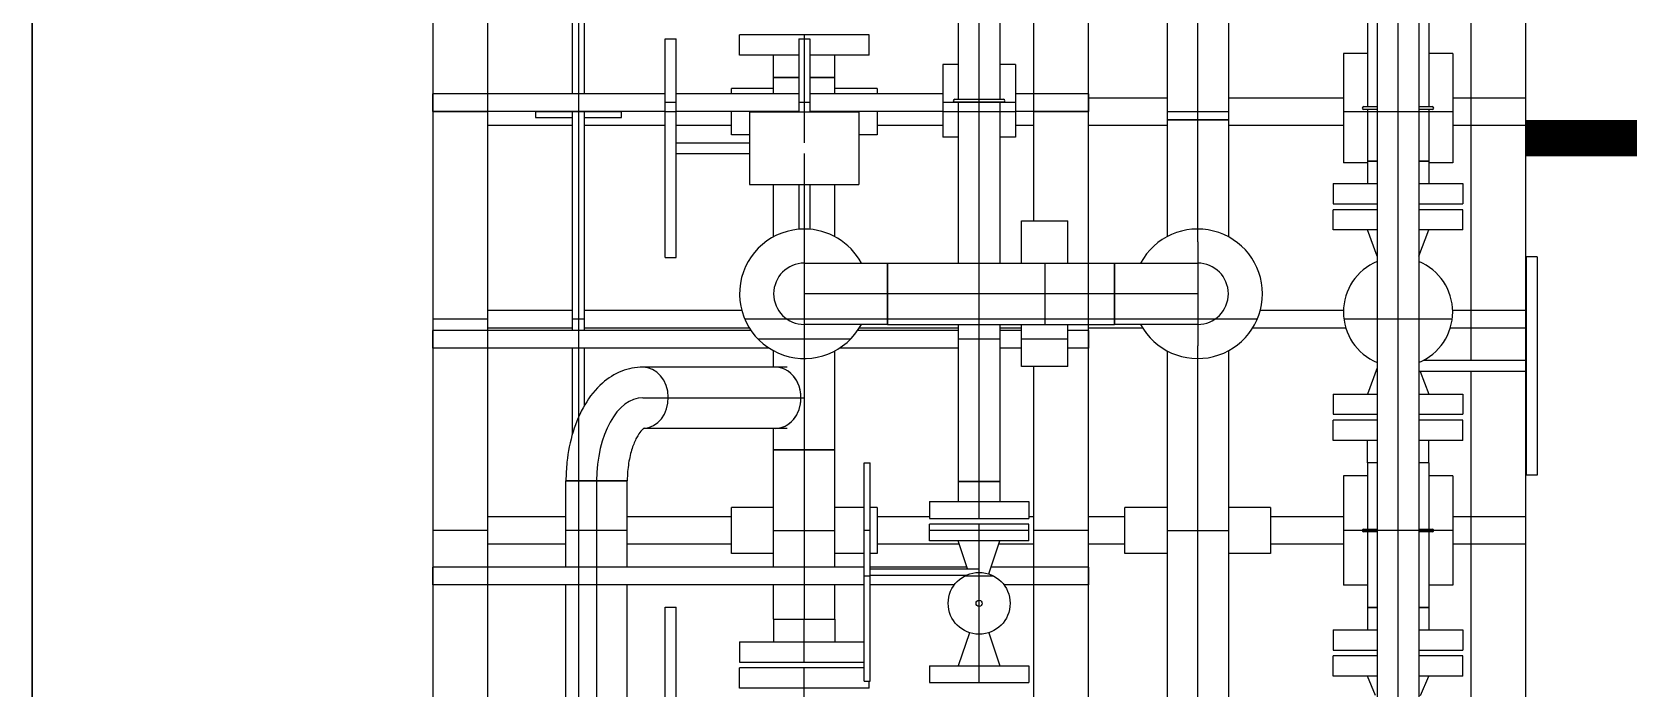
# Model space of a CAD drawing. Header units: inches. Extents: x 517790 to 538444, y 301815 to 302461.
# Drawn here: x 517875.721 to 517879.857, y 302344.191 to 302345.892 of the extents above; entities that cross this region are included whole.
import ezdxf

# ---------------------------------------------------------------- set-up
doc = ezdxf.new("R2010")
doc.units = ezdxf.units.IN
doc.header["$MEASUREMENT"] = 0
doc.linetypes.add('BLAST PROOF PARTITION-EMBED 1_DWG$0$DIVIDE2', pattern=[0.625, 0.25, -0.125, 0, -0.125, 0, -0.125])
for name, color, linetype in [('电气-接地设计-接地线', 3, '接地线'), ('硅胶总平面底图 工艺装置区', 253, 'Continuous'), ('硅胶总平面底图0804', 253, 'Continuous')]:
    doc.layers.add(name, color=color, linetype=linetype)
doc.styles.add('EESLTYPE', font='TXT.shx')
doc.linetypes.add('接地线', pattern='A,500,["/",EESLTYPE,S=200,R=0,X=0,Y=-100],-200,60,-200', length=960)

msp = doc.modelspace()

# ---------------------------------------------------------------- linework, layer by layer
at = {"layer": '电气-接地设计-接地线', "color": 1, "linetype": '接地线', "ltscale": 0.005, "const_width": 0.0944}
msp.add_lwpolyline([(517879.5912, 302345.6168), (517881.4992, 302345.6168)], dxfattribs=at)
at = {"layer": '硅胶总平面底图 工艺装置区', "linetype": 'BLAST PROOF PARTITION-EMBED 1_DWG$0$DIVIDE2', "lineweight": -3, "ltscale": 400}
msp.add_line((517875.7208, 302348.8476), (517875.7208, 302291.2639), dxfattribs=at)
at = {"layer": '硅胶总平面底图 工艺装置区', "color": 253, "linetype": 'Continuous', "lineweight": -3}
for p, q in [((517876.7592, 302348.8476), (517876.7592, 302341.2957)), ((517876.9008, 302348.8476), (517876.9008, 302341.2957)), ((517877.121, 302345.7315), (517877.121, 302346.2871)), ((517877.1368, 302346.2871), (517877.1368, 302345.7315)), ((517877.1525, 302345.7315), (517877.1525, 302346.2871)), ((517879.4496, 302346.1829), (517879.4496, 302345.0405)), ((517879.5912, 302346.1829), (517879.5912, 302345.0405)), ((517878.3168, 302345.4021), (517878.3168, 302346.1505)), ((517878.4584, 302345.2927), (517878.4584, 302346.1505)), ((517879.2068, 302346.0874), (517879.2068, 302342.624)), ((517879.3147, 302346.0874), (517879.3147, 302342.624)), ((517878.1212, 302346.0606), (517878.1212, 302345.7174)), ((517878.1752, 302345.7174), (517878.1752, 302346.0606)), ((517878.2291, 302346.0606), (517878.2291, 302345.7174)), ((517879.1813, 302346.0697), (517879.1813, 302345.6985)), ((517879.2608, 302342.624), (517879.2608, 302346.0756)), ((517879.3402, 302346.0697), (517879.3402, 302345.6985)), ((517878.6621, 302345.9333), (517878.6621, 302345.6638)), ((517878.7416, 302345.6638), (517878.7416, 302345.9333)), ((517878.821, 302345.9333), (517878.821, 302345.6638)), ((517877.7221, 302345.8846), (517877.5542, 302345.8846)), ((517877.5542, 302345.8321), (517877.5542, 302345.8846)), ((517877.7221, 302345.8846), (517877.7221, 302345.8741)), ((517877.8899, 302345.8846), (517877.7221, 302345.8846)), ((517877.8899, 302345.8321), (517877.8899, 302345.8846)), ((517877.3614, 302345.3077), (517877.3614, 302345.8741)), ((517877.3614, 302345.8741), (517877.3898, 302345.8741)), ((517877.3898, 302345.3077), (517877.3898, 302345.8741)), ((517877.7079, 302345.8741), (517877.7362, 302345.8741)), ((517877.7079, 302345.8741), (517877.7079, 302345.6853)), ((517877.7221, 302345.8741), (517877.7221, 302345.7738)), ((517877.7362, 302345.8741), (517877.7362, 302345.6853)), ((517877.7079, 302345.8321), (517877.5542, 302345.8321)), ((517877.6426, 302345.7738), (517877.6426, 302345.8321)), ((517877.8899, 302345.8321), (517877.7362, 302345.8321)), ((517877.8015, 302345.7738), (517877.8015, 302345.8321)), ((517878.0808, 302345.808), (517878.0808, 302345.6192)), ((517878.1212, 302345.808), (517878.0808, 302345.808)), ((517878.2696, 302345.808), (517878.2291, 302345.808)), ((517878.2696, 302345.808), (517878.2696, 302345.6192)), ((517879.1192, 302345.8363), (517879.1192, 302345.5531)), ((517879.1813, 302345.8363), (517879.1192, 302345.8363)), ((517879.4024, 302345.8363), (517879.3402, 302345.8363)), ((517879.4024, 302345.8363), (517879.4024, 302345.5531)), ((517877.7079, 302345.7738), (517877.6426, 302345.7738)), ((517877.6426, 302345.7738), (517877.7079, 302345.7738)), ((517877.6426, 302345.7315), (517877.6426, 302345.7738)), ((517877.7221, 302345.7738), (517877.7221, 302345.605)), ((517877.8015, 302345.7738), (517877.7362, 302345.7738)), ((517877.7362, 302345.7738), (517877.8015, 302345.7738)), ((517877.8015, 302345.7315), (517877.8015, 302345.7738)), ((517877.3614, 302345.7315), (517876.7592, 302345.7315)), ((517876.7592, 302345.6862), (517876.7592, 302345.7315)), ((517877.1368, 302345.7315), (517877.1368, 302345.6862)), ((517877.7079, 302345.7315), (517877.3898, 302345.7315)), ((517877.6426, 302345.7452), (517877.5333, 302345.7452)), ((517877.5333, 302345.7315), (517877.5333, 302345.7452)), ((517878.0808, 302345.7315), (517877.7362, 302345.7315)), ((517877.9109, 302345.7452), (517877.8015, 302345.7452)), ((517877.9109, 302345.7452), (517877.9109, 302345.7315)), ((517878.1119, 302345.7174), (517878.2384, 302345.7174)), ((517878.1752, 302345.7098), (517878.1752, 302345.7174)), ((517878.4584, 302345.7315), (517878.2696, 302345.7315)), ((517878.4584, 302345.7315), (517878.4584, 302345.6862)), ((517878.6621, 302345.7207), (517878.4584, 302345.7207)), ((517879.1192, 302345.7207), (517878.821, 302345.7207)), ((517879.5912, 302345.7207), (517879.4024, 302345.7207)), ((517879.5912, 302345.7207), (517879.5912, 302345.6499)), ((517877.3614, 302345.6862), (517876.7592, 302345.6862)), ((517876.9008, 302345.6853), (517876.7592, 302345.6853)), ((517877.0251, 302345.6862), (517877.0251, 302345.6707)), ((517877.2484, 302345.6853), (517877.0251, 302345.6853)), ((517877.121, 302345.1179), (517877.121, 302345.6862)), ((517877.1368, 302345.6862), (517877.1368, 302345.1179)), ((517877.1525, 302345.1179), (517877.1525, 302345.6862)), ((517877.2484, 302345.6707), (517877.2484, 302345.6862)), ((517877.3898, 302345.7089), (517877.3614, 302345.7089)), ((517877.3898, 302345.6853), (517877.3614, 302345.6853)), ((517877.7079, 302345.6862), (517877.3898, 302345.6862)), ((517877.5333, 302345.6253), (517877.5333, 302345.6862)), ((517877.5805, 302345.6853), (517877.8637, 302345.6853)), ((517877.5805, 302345.6853), (517877.5805, 302345.4965)), ((517877.6426, 302345.6853), (517877.6426, 302345.6862)), ((517877.7362, 302345.7089), (517877.7079, 302345.7089)), ((517878.0808, 302345.6862), (517877.7362, 302345.6862)), ((517877.8015, 302345.6853), (517877.8015, 302345.6862)), ((517877.8637, 302345.6853), (517877.8637, 302345.4965)), ((517877.9109, 302345.6862), (517877.9109, 302345.6253)), ((517878.2696, 302345.7089), (517878.0808, 302345.7089)), ((517878.2696, 302345.6853), (517878.0808, 302345.6853)), ((517878.2384, 302345.7098), (517878.1119, 302345.7098)), ((517878.1212, 302345.7098), (517878.1212, 302345.2927)), ((517878.1752, 302345.2927), (517878.1752, 302345.7098)), ((517878.2291, 302345.7098), (517878.2291, 302345.2927)), ((517878.4584, 302345.6862), (517878.2696, 302345.6862)), ((517878.4584, 302345.6853), (517878.3168, 302345.6853)), ((517878.821, 302345.6853), (517878.6621, 302345.6853)), ((517879.4024, 302345.6853), (517879.1192, 302345.6853)), ((517879.172, 302345.6985), (517879.2068, 302345.6985)), ((517879.2068, 302345.6909), (517879.172, 302345.6909)), ((517879.1813, 302345.6909), (517879.1813, 302345.5571)), ((517879.3147, 302345.6985), (517879.3495, 302345.6985)), ((517879.3495, 302345.6909), (517879.3147, 302345.6909)), ((517879.3402, 302345.6909), (517879.3402, 302345.5571)), ((517877.121, 302345.6499), (517876.9008, 302345.6499)), ((517877.0251, 302345.6707), (517877.121, 302345.6707)), ((517877.1525, 302345.6707), (517877.2484, 302345.6707)), ((517877.3614, 302345.6499), (517877.1525, 302345.6499)), ((517877.5333, 302345.6499), (517877.3898, 302345.6499)), ((517878.0808, 302345.6499), (517877.9109, 302345.6499)), ((517878.3168, 302345.6499), (517878.2696, 302345.6499)), ((517878.6621, 302345.6499), (517878.4584, 302345.6499)), ((517878.6621, 302345.6638), (517878.821, 302345.6638)), ((517878.821, 302345.6638), (517878.6621, 302345.6638)), ((517878.6621, 302345.6638), (517878.6621, 302345.3611)), ((517878.7416, 302345.6638), (517878.7416, 302345.6638)), ((517878.7416, 302345.3811), (517878.7416, 302345.6638)), ((517878.821, 302345.6638), (517878.821, 302345.3611)), ((517879.1192, 302345.6499), (517878.821, 302345.6499)), ((517879.5912, 302345.6499), (517879.4024, 302345.6499)), ((517877.3898, 302345.605), (517877.5805, 302345.605)), ((517877.5805, 302345.6253), (517877.5333, 302345.6253)), ((517877.9109, 302345.6253), (517877.8637, 302345.6253)), ((517878.1212, 302345.6192), (517878.0808, 302345.6192)), ((517878.2696, 302345.6192), (517878.2291, 302345.6192)), ((517877.3898, 302345.5767), (517877.5805, 302345.5767)), ((517877.7221, 302345.5767), (517877.7221, 302345.348)), ((517879.1813, 302345.5531), (517879.1192, 302345.5531)), ((517879.2068, 302345.5571), (517879.1813, 302345.5571)), ((517879.1813, 302345.5571), (517879.2068, 302345.5571)), ((517879.1813, 302345.5571), (517879.1813, 302345.4988)), ((517879.3402, 302345.5571), (517879.3147, 302345.5571)), ((517879.3147, 302345.5571), (517879.3402, 302345.5571)), ((517879.3402, 302345.5571), (517879.3402, 302345.4988)), ((517879.4024, 302345.5531), (517879.3402, 302345.5531)), ((517877.5805, 302345.4965), (517877.8637, 302345.4965)), ((517877.6426, 302345.3611), (517877.6426, 302345.4965)), ((517877.7079, 302345.4965), (517877.7079, 302345.3805)), ((517877.7362, 302345.4965), (517877.7362, 302345.3805)), ((517877.8015, 302345.3611), (517877.8015, 302345.4965)), ((517879.0929, 302345.4988), (517879.2068, 302345.4988)), ((517879.0929, 302345.4988), (517879.0929, 302345.4464)), ((517879.3147, 302345.4988), (517879.4286, 302345.4988)), ((517879.4286, 302345.4988), (517879.4286, 302345.4464)), ((517879.0929, 302345.4464), (517879.2068, 302345.4464)), ((517879.2068, 302345.4312), (517879.0929, 302345.4312)), ((517879.0929, 302345.3788), (517879.0929, 302345.4312)), ((517879.3147, 302345.4464), (517879.4286, 302345.4464)), ((517879.4286, 302345.4312), (517879.3147, 302345.4312)), ((517879.4286, 302345.3788), (517879.4286, 302345.4312)), ((517878.2851, 302345.4021), (517878.405, 302345.4021)), ((517878.2851, 302345.2927), (517878.2851, 302345.4021)), ((517878.405, 302345.2927), (517878.405, 302345.4021)), ((517877.7221, 302345.348), (517877.7221, 302345.348)), ((517877.7221, 302345.348), (517877.7221, 302345.0785)), ((517878.7416, 302345.348), (517878.7416, 302345.3811)), ((517878.7416, 302345.348), (517878.7416, 302345.348)), ((517878.7416, 302345.348), (517878.7416, 302345.0785)), ((517879.2068, 302345.3788), (517879.0929, 302345.3788)), ((517879.2068, 302345.3788), (517879.1813, 302345.3788)), ((517879.2068, 302345.3106), (517879.1813, 302345.3788)), ((517879.3402, 302345.3788), (517879.3147, 302345.3788)), ((517879.4286, 302345.3788), (517879.3147, 302345.3788)), ((517879.3147, 302345.3106), (517879.3402, 302345.3788)), ((517877.3614, 302345.3077), (517877.3898, 302345.3077)), ((517879.5931, 302345.3095), (517879.5931, 302345.0263)), ((517879.6214, 302345.3095), (517879.5931, 302345.3095)), ((517879.6214, 302345.3095), (517879.6214, 302345.0263)), ((517877.7221, 302345.2927), (517877.9378, 302345.2927)), ((517877.9378, 302345.2927), (517877.9378, 302345.1338)), ((517877.9378, 302345.2927), (517878.5258, 302345.2927)), ((517877.9378, 302345.1338), (517877.9378, 302345.2927)), ((517878.1752, 302345.1338), (517878.1752, 302345.2927)), ((517878.3451, 302345.2927), (517878.3451, 302345.1338)), ((517878.4584, 302345.1338), (517878.4584, 302345.2927)), ((517878.5258, 302345.2927), (517878.5258, 302345.1338)), ((517878.5258, 302345.1338), (517878.5258, 302345.2927)), ((517878.5258, 302345.2927), (517878.7416, 302345.2927)), ((517877.9378, 302345.2133), (517877.7221, 302345.2133)), ((517878.5258, 302345.2133), (517877.9378, 302345.2133)), ((517877.9378, 302345.2133), (517877.9378, 302345.2133)), ((517877.9378, 302345.2133), (517877.9378, 302345.2133)), ((517878.5258, 302345.2133), (517878.5258, 302345.2133)), ((517878.5258, 302345.2133), (517878.5258, 302345.2133)), ((517878.7416, 302345.2133), (517878.5258, 302345.2133)), ((517876.9008, 302345.1472), (517876.7592, 302345.1472)), ((517877.121, 302345.1698), (517876.9008, 302345.1698)), ((517877.1525, 302345.1472), (517877.121, 302345.1472)), ((517877.5599, 302345.1698), (517877.1525, 302345.1698)), ((517878.8959, 302345.1472), (517877.5678, 302345.1472)), ((517879.1192, 302345.1698), (517878.9037, 302345.1698)), ((517879.4011, 302345.1472), (517879.1204, 302345.1472)), ((517879.5912, 302345.1698), (517879.4023, 302345.1698)), ((517879.5912, 302345.1698), (517879.5912, 302345.1245)), ((517877.5839, 302345.1179), (517876.7592, 302345.1179)), ((517876.7592, 302345.0726), (517876.7592, 302345.1179)), ((517877.121, 302345.1245), (517876.9008, 302345.1245)), ((517877.1368, 302345.1179), (517877.1368, 302345.0726)), ((517877.5796, 302345.1245), (517877.1525, 302345.1245)), ((517877.8414, 302345.0953), (517877.6027, 302345.0953)), ((517877.9378, 302345.1338), (517877.7221, 302345.1338)), ((517878.1212, 302345.1179), (517877.8602, 302345.1179)), ((517878.1212, 302345.1245), (517877.8645, 302345.1245)), ((517877.9378, 302345.1338), (517878.5258, 302345.1338)), ((517878.1212, 302345.1338), (517878.1212, 302344.7271)), ((517878.2291, 302345.0953), (517878.1212, 302345.0953)), ((517878.1752, 302344.7271), (517878.1752, 302345.1338)), ((517878.2291, 302345.1338), (517878.2291, 302344.7271)), ((517878.2851, 302345.1245), (517878.2291, 302345.1245)), ((517878.2851, 302345.1179), (517878.2291, 302345.1179)), ((517878.2851, 302345.0245), (517878.2851, 302345.1338)), ((517878.405, 302345.0953), (517878.2851, 302345.0953)), ((517878.405, 302345.0245), (517878.405, 302345.1338)), ((517878.4584, 302345.1179), (517878.405, 302345.1179)), ((517878.4584, 302342.624), (517878.4584, 302345.1338)), ((517878.5991, 302345.1245), (517878.4584, 302345.1245)), ((517878.4584, 302345.1179), (517878.4584, 302345.0726)), ((517878.7416, 302345.1338), (517878.5258, 302345.1338)), ((517879.1254, 302345.1245), (517878.884, 302345.1245)), ((517879.5912, 302345.1245), (517879.3961, 302345.1245)), ((517877.6305, 302345.0726), (517876.7592, 302345.0726)), ((517877.121, 302344.849), (517877.121, 302345.0726)), ((517877.1368, 302345.0726), (517877.1368, 302344.8931)), ((517877.1525, 302344.9243), (517877.1525, 302345.0726)), ((517877.6426, 302345.0232), (517877.6426, 302345.0654)), ((517877.7221, 302345.0785), (517877.7221, 302345.0785)), ((517877.7221, 302345.0785), (517877.7221, 302345.0785)), ((517877.7221, 302345.0785), (517877.7221, 302345.0785)), ((517877.7221, 302345.0785), (517877.7221, 302345.0454)), ((517877.8015, 302344.809), (517877.8015, 302345.0654)), ((517878.1212, 302345.0726), (517877.8136, 302345.0726)), ((517878.2851, 302345.0726), (517878.2291, 302345.0726)), ((517878.4584, 302345.0726), (517878.405, 302345.0726)), ((517878.6621, 302345.0654), (517878.6621, 302343.8579)), ((517878.7416, 302345.0785), (517878.7416, 302345.0785)), ((517878.7416, 302345.0785), (517878.7416, 302345.0785)), ((517878.7416, 302345.0454), (517878.7416, 302345.0785)), ((517878.821, 302345.0654), (517878.821, 302343.8579)), ((517877.6474, 302345.0232), (517877.3036, 302345.0232)), ((517877.678, 302345.0232), (517877.6474, 302345.0232)), ((517877.7221, 302345.0454), (517877.7221, 302344.809)), ((517878.405, 302345.0245), (517878.2851, 302345.0245)), ((517878.3168, 302342.7117), (517878.3168, 302345.0245)), ((517878.7416, 302343.8579), (517878.7416, 302345.0454)), ((517879.2068, 302345.0216), (517879.1813, 302344.9533)), ((517879.5931, 302345.0122), (517879.3147, 302345.0122)), ((517879.3182, 302345.0122), (517879.3402, 302344.9533)), ((517879.5931, 302345.0405), (517879.3262, 302345.0405)), ((517879.4496, 302345.0122), (517879.4496, 302343.4739)), ((517879.5912, 302345.0405), (517879.5912, 302345.0122)), ((517879.5912, 302345.0122), (517879.5912, 302342.624)), ((517879.5931, 302345.0263), (517879.5931, 302344.7431)), ((517879.6214, 302345.0263), (517879.6214, 302344.7431)), ((517877.3036, 302344.9438), (517877.3036, 302344.9438)), ((517877.3036, 302344.9438), (517877.3036, 302344.9438)), ((517877.3036, 302344.9438), (517877.3697, 302344.9438)), ((517877.3697, 302344.9438), (517877.6474, 302344.9438)), ((517877.6474, 302344.9438), (517877.7135, 302344.9438)), ((517877.6474, 302344.9438), (517877.6474, 302344.9438)), ((517877.7135, 302344.9438), (517877.7221, 302344.9438)), ((517879.0929, 302344.9533), (517879.2068, 302344.9533)), ((517879.0929, 302344.9533), (517879.0929, 302344.9009)), ((517879.1813, 302344.9533), (517879.2068, 302344.9533)), ((517879.3147, 302344.9533), (517879.3402, 302344.9533)), ((517879.3147, 302344.9533), (517879.4286, 302344.9533)), ((517879.4286, 302344.9533), (517879.4286, 302344.9009)), ((517877.1368, 302344.8931), (517877.1368, 302342.2756)), ((517879.0929, 302344.9009), (517879.2068, 302344.9009)), ((517879.3147, 302344.9009), (517879.4286, 302344.9009)), ((517877.6474, 302344.8643), (517877.3062, 302344.8643)), ((517877.6426, 302344.809), (517877.6426, 302344.8643)), ((517877.678, 302344.8643), (517877.6474, 302344.8643)), ((517879.2068, 302344.8858), (517879.0929, 302344.8858)), ((517879.0929, 302344.8333), (517879.0929, 302344.8858)), ((517879.4286, 302344.8858), (517879.3147, 302344.8858)), ((517879.4286, 302344.8333), (517879.4286, 302344.8858)), ((517877.678, 302344.809), (517877.6426, 302344.809)), ((517877.6426, 302344.809), (517877.7221, 302344.809)), ((517877.6426, 302344.5043), (517877.6426, 302344.809)), ((517877.8015, 302344.809), (517877.678, 302344.809)), ((517877.7221, 302344.809), (517877.7221, 302344.809)), ((517877.7221, 302344.809), (517877.7221, 302344.809)), ((517877.7221, 302344.809), (517877.7221, 302344.5043)), ((517877.7221, 302344.809), (517877.8015, 302344.809)), ((517877.8015, 302344.5043), (517877.8015, 302344.809)), ((517879.2068, 302344.8333), (517879.0929, 302344.8333)), ((517879.1813, 302344.775), (517879.1813, 302344.8333)), ((517879.4286, 302344.8333), (517879.3147, 302344.8333)), ((517879.3402, 302344.775), (517879.3402, 302344.8333)), ((517877.8769, 302344.492), (517877.8769, 302344.7752)), ((517877.8769, 302344.7752), (517877.8929, 302344.7752)), ((517877.8929, 302344.492), (517877.8929, 302344.7752)), ((517879.2068, 302344.775), (517879.1813, 302344.775)), ((517879.1813, 302344.775), (517879.1813, 302344.6034)), ((517879.2068, 302344.775), (517879.1813, 302344.775)), ((517879.3402, 302344.775), (517879.3147, 302344.775)), ((517879.3402, 302344.775), (517879.3147, 302344.775)), ((517879.3402, 302344.775), (517879.3402, 302344.6034)), ((517877.1045, 302344.728), (517877.184, 302344.728)), ((517877.1045, 302344.5043), (517877.1045, 302344.728)), ((517877.2634, 302344.728), (517877.1045, 302344.728)), ((517877.184, 302344.728), (517877.184, 302344.5043)), ((517877.184, 302344.728), (517877.2634, 302344.728)), ((517877.184, 302344.728), (517877.184, 302344.728)), ((517877.184, 302344.728), (517877.184, 302344.728)), ((517877.2634, 302344.5043), (517877.2634, 302344.728)), ((517878.2291, 302344.7271), (517878.1212, 302344.7271)), ((517878.1212, 302344.7271), (517878.1752, 302344.7271)), ((517878.1212, 302344.7271), (517878.1212, 302344.6746)), ((517878.1752, 302344.6312), (517878.1752, 302344.7271)), ((517878.1752, 302344.7271), (517878.2291, 302344.7271)), ((517878.2291, 302344.7271), (517878.2291, 302344.6746)), ((517879.1813, 302344.7413), (517879.1192, 302344.7413)), ((517879.1192, 302344.7413), (517879.1192, 302344.4581)), ((517879.4024, 302344.7413), (517879.3402, 302344.7413)), ((517879.4024, 302344.7413), (517879.4024, 302344.4581)), ((517879.6214, 302344.7431), (517879.5931, 302344.7431)), ((517877.5333, 302344.5397), (517877.5333, 302344.6596)), ((517877.6426, 302344.6596), (517877.5333, 302344.6596)), ((517877.8769, 302344.6596), (517877.8015, 302344.6596)), ((517877.9109, 302344.6596), (517877.8929, 302344.6596)), ((517877.9109, 302344.6596), (517877.9109, 302344.5397)), ((517878.0463, 302344.6746), (517878.1752, 302344.6746)), ((517878.0463, 302344.6746), (517878.0463, 302344.6312)), ((517878.1752, 302344.6746), (517878.304, 302344.6746)), ((517878.304, 302344.6746), (517878.304, 302344.6312)), ((517878.5528, 302344.5397), (517878.5528, 302344.6596)), ((517878.6621, 302344.6596), (517878.5528, 302344.6596)), ((517878.9304, 302344.6596), (517878.821, 302344.6596)), ((517878.9304, 302344.6596), (517878.9304, 302344.5397)), ((517876.9008, 302344.5997), (517876.7592, 302344.5997)), ((517877.1045, 302344.6351), (517876.9008, 302344.6351)), ((517877.2634, 302344.5997), (517877.1045, 302344.5997)), ((517877.5333, 302344.6351), (517877.2634, 302344.6351)), ((517877.6426, 302344.5997), (517877.8015, 302344.5997)), ((517877.8929, 302344.5997), (517877.8769, 302344.5997)), ((517878.0463, 302344.6351), (517877.9109, 302344.6351)), ((517878.0463, 302344.6312), (517878.1752, 302344.6312)), ((517878.1752, 302344.6161), (517878.0463, 302344.6161)), ((517878.0463, 302344.5726), (517878.0463, 302344.6161)), ((517878.304, 302344.5997), (517878.0463, 302344.5997)), ((517878.1752, 302344.6312), (517878.304, 302344.6312)), ((517878.1752, 302344.2056), (517878.1752, 302344.6161)), ((517878.304, 302344.6161), (517878.1752, 302344.6161)), ((517878.3168, 302344.6351), (517878.304, 302344.6351)), ((517878.304, 302344.5726), (517878.304, 302344.6161)), ((517878.4584, 302344.5997), (517878.3168, 302344.5997)), ((517878.5528, 302344.6351), (517878.4584, 302344.6351)), ((517878.6621, 302344.5997), (517878.821, 302344.5997)), ((517879.1192, 302344.6351), (517878.9304, 302344.6351)), ((517879.4024, 302344.5997), (517879.1192, 302344.5997)), ((517879.172, 302344.6034), (517879.2068, 302344.6034)), ((517879.3147, 302344.6034), (517879.3495, 302344.6034)), ((517879.5912, 302344.6351), (517879.4024, 302344.6351)), ((517879.5912, 302344.6351), (517879.5912, 302344.5643)), ((517877.1045, 302344.5643), (517876.9008, 302344.5643)), ((517877.5333, 302344.5643), (517877.2634, 302344.5643)), ((517878.124, 302344.5643), (517877.9109, 302344.5643)), ((517878.1752, 302344.5726), (517878.0463, 302344.5726)), ((517878.1752, 302344.5726), (517878.1212, 302344.5726)), ((517878.1454, 302344.5001), (517878.1212, 302344.5726)), ((517878.2291, 302344.5726), (517878.1752, 302344.5726)), ((517878.304, 302344.5726), (517878.1752, 302344.5726)), ((517878.2006, 302344.487), (517878.2291, 302344.5726)), ((517878.3168, 302344.5643), (517878.2263, 302344.5643)), ((517878.5528, 302344.5643), (517878.4584, 302344.5643)), ((517879.1192, 302344.5643), (517878.9304, 302344.5643)), ((517879.2068, 302344.5959), (517879.172, 302344.5959)), ((517879.1813, 302344.5959), (517879.1813, 302344.4003)), ((517879.3495, 302344.5959), (517879.3147, 302344.5959)), ((517879.3402, 302344.5959), (517879.3402, 302344.4003)), ((517879.5912, 302344.5643), (517879.4024, 302344.5643)), ((517877.6426, 302344.5397), (517877.5333, 302344.5397)), ((517877.8769, 302344.5397), (517877.8015, 302344.5397)), ((517877.9109, 302344.5397), (517877.8929, 302344.5397)), ((517878.6621, 302344.5397), (517878.5528, 302344.5397)), ((517878.9304, 302344.5397), (517878.821, 302344.5397)), ((517876.7592, 302344.459), (517876.7592, 302344.5043)), ((517877.8769, 302344.5043), (517876.7592, 302344.5043)), ((517877.184, 302344.5043), (517877.184, 302344.459)), ((517877.7221, 302344.5043), (517877.7221, 302344.459)), ((517877.8769, 302344.2088), (517877.8769, 302344.492)), ((517877.8929, 302344.4817), (517877.8769, 302344.4817)), ((517878.144, 302344.5043), (517877.8929, 302344.5043)), ((517877.8929, 302344.5001), (517878.1752, 302344.5001)), ((517877.8929, 302344.2088), (517877.8929, 302344.492)), ((517877.8929, 302344.484), (517878.1422, 302344.484)), ((517878.2129, 302344.4817), (517878.1374, 302344.4817)), ((517878.1752, 302344.492), (517878.1752, 302344.5001)), ((517878.1752, 302344.4911), (517878.1752, 302344.492)), ((517878.4584, 302344.5043), (517878.2063, 302344.5043)), ((517878.4584, 302344.5043), (517878.4584, 302344.459)), ((517877.8769, 302344.459), (517876.7592, 302344.459)), ((517877.1045, 302343.9082), (517877.1045, 302344.459)), ((517877.184, 302344.459), (517877.184, 302343.9082)), ((517877.2634, 302343.9082), (517877.2634, 302344.459)), ((517877.6426, 302344.3695), (517877.6426, 302344.459)), ((517877.7221, 302344.459), (517877.7221, 302344.3695)), ((517877.8015, 302344.3695), (517877.8015, 302344.459)), ((517878.111, 302344.459), (517877.8929, 302344.459)), ((517878.4584, 302344.459), (517878.2394, 302344.459)), ((517879.1813, 302344.4581), (517879.1192, 302344.4581)), ((517879.4024, 302344.4581), (517879.3402, 302344.4581)), ((517877.3614, 302344.1182), (517877.3614, 302344.4013)), ((517877.3614, 302344.4013), (517877.3898, 302344.4013)), ((517877.3898, 302344.1182), (517877.3898, 302344.4013)), ((517879.2068, 302344.4003), (517879.1813, 302344.4003)), ((517879.1813, 302344.4003), (517879.2068, 302344.4003)), ((517879.1813, 302344.4003), (517879.1813, 302344.342)), ((517879.3402, 302344.4003), (517879.3147, 302344.4003)), ((517879.3147, 302344.4003), (517879.3402, 302344.4003)), ((517879.3402, 302344.4003), (517879.3402, 302344.342)), ((517877.6426, 302344.3695), (517877.7221, 302344.3695)), ((517877.6426, 302344.3695), (517877.7221, 302344.3695)), ((517877.6426, 302344.3695), (517877.6426, 302344.3112)), ((517877.7221, 302344.3695), (517877.8015, 302344.3695)), ((517877.7221, 302344.2587), (517877.7221, 302344.3695)), ((517877.7221, 302344.3695), (517877.8015, 302344.3695)), ((517877.8015, 302344.3695), (517877.8015, 302344.3112)), ((517877.5542, 302344.3112), (517877.7221, 302344.3112)), ((517877.5542, 302344.3112), (517877.5542, 302344.2587)), ((517877.7221, 302344.3112), (517877.8769, 302344.3112)), ((517878.1498, 302344.3347), (517878.1212, 302344.2491)), ((517878.2006, 302344.3347), (517878.2291, 302344.2491)), ((517879.0929, 302344.342), (517879.2068, 302344.342)), ((517879.0929, 302344.342), (517879.0929, 302344.2896)), ((517879.3147, 302344.342), (517879.4286, 302344.342)), ((517879.4286, 302344.342), (517879.4286, 302344.2896)), ((517879.0929, 302344.2896), (517879.2068, 302344.2896)), ((517879.2068, 302344.2745), (517879.0929, 302344.2745)), ((517879.0929, 302344.222), (517879.0929, 302344.2745)), ((517879.3147, 302344.2896), (517879.4286, 302344.2896)), ((517879.4286, 302344.2745), (517879.3147, 302344.2745)), ((517879.4286, 302344.222), (517879.4286, 302344.2745)), ((517877.5542, 302344.2587), (517877.7221, 302344.2587)), ((517877.7221, 302344.2436), (517877.5542, 302344.2436)), ((517877.5542, 302344.1912), (517877.5542, 302344.2436)), ((517877.7221, 302344.2587), (517877.8769, 302344.2587)), ((517877.7221, 302343.9082), (517877.7221, 302344.2436)), ((517877.8769, 302344.2436), (517877.7221, 302344.2436)), ((517878.0463, 302344.2491), (517878.1752, 302344.2491)), ((517878.0463, 302344.2491), (517878.0463, 302344.2056)), ((517878.1212, 302344.2491), (517878.2291, 302344.2491)), ((517878.1752, 302344.2491), (517878.304, 302344.2491)), ((517878.304, 302344.2491), (517878.304, 302344.2056)), ((517877.7221, 302344.1912), (517877.5542, 302344.1912)), ((517877.8899, 302344.1912), (517877.7221, 302344.1912)), ((517877.8769, 302344.2088), (517877.8929, 302344.2088)), ((517877.8899, 302344.1912), (517877.8899, 302344.2088)), ((517878.0463, 302344.2056), (517878.1752, 302344.2056)), ((517878.1752, 302344.2056), (517878.304, 302344.2056)), ((517879.2068, 302344.222), (517879.0929, 302344.222)), ((517879.2068, 302344.222), (517879.1813, 302344.222)), ((517879.2025, 302344.1716), (517879.1813, 302344.222)), ((517879.4286, 302344.222), (517879.3147, 302344.222)), ((517879.3402, 302344.222), (517879.3147, 302344.222)), ((517879.319, 302344.1716), (517879.3402, 302344.222))]:
    msp.add_line(p, q, dxfattribs=at)
for radius in [0.0802, 0.00802]:
    msp.add_circle((517878.1752, 302344.4109), radius, dxfattribs=at)
for centre, radius, start, end in [((517878.1119, 302345.7136), 0.00378, 90, 270), ((517878.2384, 302345.7136), 0.00378, 270, 90), ((517879.172, 302345.6947), 0.00378, 90, 270), ((517879.3495, 302345.6947), 0.00378, 270, 90), ((517877.7221, 302345.2133), 0.1678, 90, 331.7569), ((517877.7221, 302345.2133), 0.1678, 28.2431, 90), ((517878.7416, 302345.2133), 0.1678, 0, 151.7569), ((517877.7221, 302345.2133), 0.0794, 90, 270), ((517877.7221, 302345.2133), 0.0794, 90, 270), ((517878.7416, 302345.2133), 0.0794, 270, 90), ((517878.7416, 302345.2133), 0.0794, 0, 90), ((517879.2608, 302345.1661), 0.1416, 112.3956, 247.6044), ((517879.2608, 302345.1661), 0.1416, 0, 67.6044), ((517878.7416, 302345.2133), 0.1678, 208.2431, 0), ((517878.7416, 302345.2133), 0.0794, 270, 0), ((517879.2608, 302345.1661), 0.1416, 292.3956, 0), ((517879.172, 302344.5997), 0.00378, 90, 270), ((517879.3495, 302344.5997), 0.00378, 270, 90)]:
    msp.add_arc(centre, radius, start, end, dxfattribs=at)
for centre, major_axis, ratio, start_param, end_param in [((517877.3036, 302344.9438), (0, -0.0794), 0.83239, 0.041893, 3.141593), ((517877.3036, 302344.9438), (0, -0.0794), 0.83239, 0.041893, 3.141593), ((517877.6474, 302344.9438), (0, 0.0794), 0.83239, 4.712389, 6.283264), ((517877.6474, 302344.9438), (0, -0.0794), 0.83239, 0, 3.141593), ((517877.3036, 302344.728), (0, 0.2158), 0.55419, 0, 1.570796), ((517877.6474, 302344.9438), (0, -0.0794), 0.83239, 6.283106, 7.853982)]:
    msp.add_ellipse(centre, major_axis=major_axis, ratio=ratio, start_param=start_param, end_param=end_param, dxfattribs=at)
for points, knots in [([(517877.3036, 302345.0232), (517877.2847, 302345.0232), (517877.266, 302345.0194), (517877.249, 302345.0127), (517877.2302, 302345.0053), (517877.2135, 302344.9945), (517877.199, 302344.9818), (517877.1806, 302344.9657), (517877.1657, 302344.9466), (517877.1534, 302344.9258), (517877.1405, 302344.9041), (517877.1305, 302344.8803), (517877.1228, 302344.8553), (517877.1152, 302344.8302), (517877.11, 302344.8038), (517877.1071, 302344.777), (517877.1054, 302344.7607), (517877.1045, 302344.7443), (517877.1045, 302344.728)], [4.712389, 4.712389, 4.712389, 4.712389, 4.927169, 4.927169, 4.927169, 5.164344, 5.164344, 5.164344, 5.465549, 5.465549, 5.465549, 5.779708, 5.779708, 5.779708, 6.093867, 6.093867, 6.093867, 6.283185, 6.283185, 6.283185, 6.283185]), ([(517877.3072, 302344.8649), (517877.3072, 302344.8649), (517877.3071, 302344.8648), (517877.3068, 302344.8647), (517877.3057, 302344.864), (517877.3026, 302344.8618), (517877.2986, 302344.8571), (517877.2953, 302344.8531), (517877.2913, 302344.8474), (517877.2874, 302344.8401), (517877.2833, 302344.8324), (517877.2793, 302344.823), (517877.2759, 302344.8123), (517877.2722, 302344.8009), (517877.2691, 302344.788), (517877.2669, 302344.7743), (517877.2647, 302344.7599), (517877.2635, 302344.7448), (517877.2634, 302344.7295), (517877.2634, 302344.729), (517877.2634, 302344.7285), (517877.2634, 302344.728)], [4.953118, 4.953118, 4.953118, 4.953118, 5.026548, 5.026548, 5.026548, 5.293504, 5.293504, 5.293504, 5.518206, 5.518206, 5.518206, 5.754749, 5.754749, 5.754749, 6.008182, 6.008182, 6.008182, 6.273987, 6.273987, 6.273987, 6.283185, 6.283185, 6.283185, 6.283185])]:
    msp.add_open_spline(points, degree=3, knots=knots, dxfattribs=at)
at = {"layer": '硅胶总平面底图0804', "color": 253, "linetype": 'Continuous', "lineweight": 20}
for p, q in [((517875.7205, 302348.8476), (517875.7205, 302291.2639)), ((517875.7205, 302335.6794), (517875.7205, 302344.9688))]:
    msp.add_line(p, q, dxfattribs=at)

doc.saveas('drawing.dxf')
